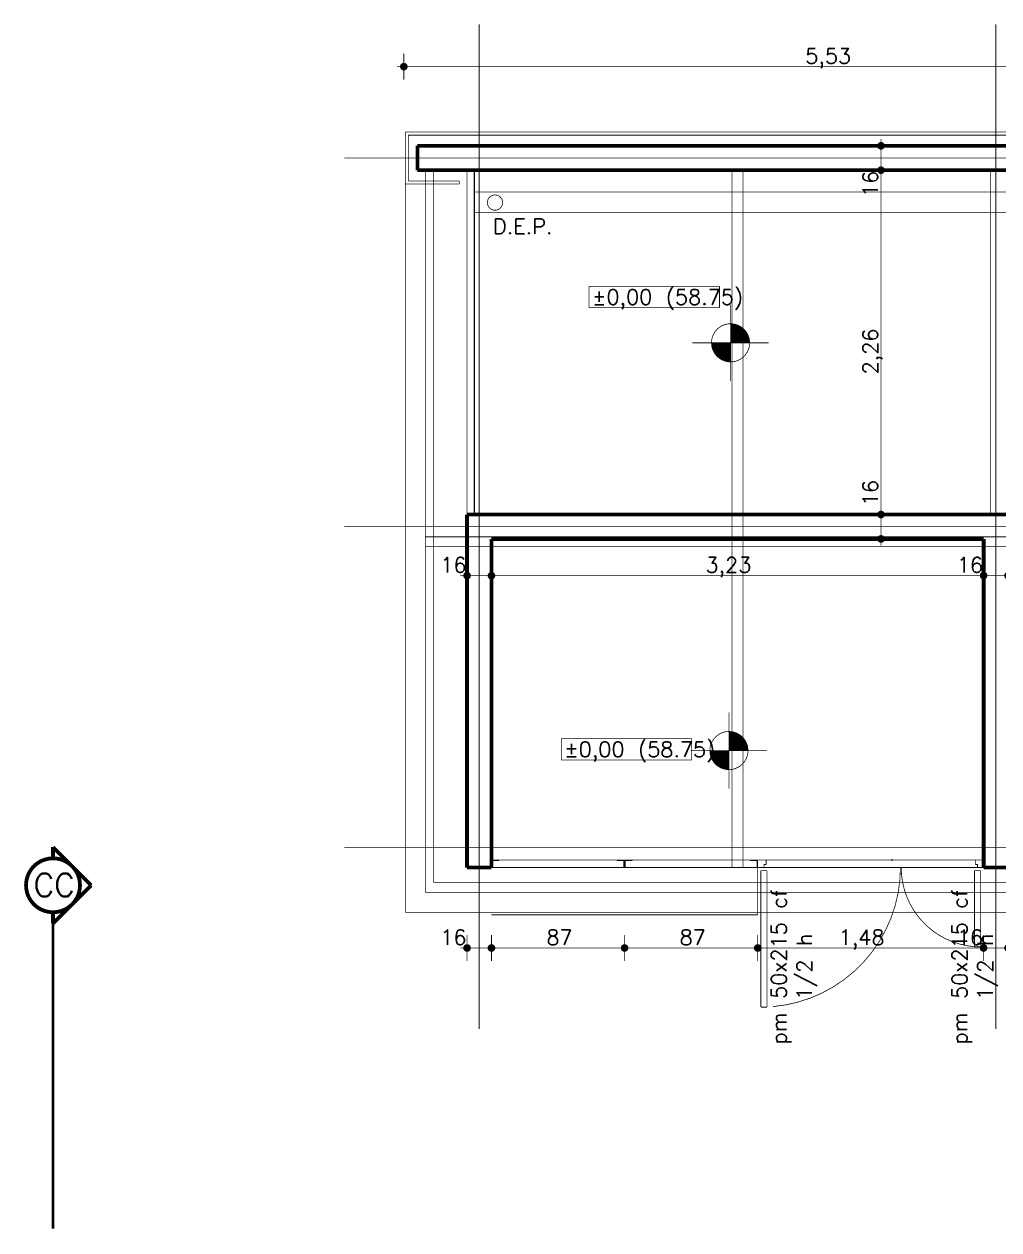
# Model space of a CAD drawing. Header units: inches. Extents: x -525059 to -412686, y 24208 to 76072.
# Drawn here: x -471686 to -465298, y 55165 to 63068 of the extents above; entities that cross this region are included whole.
import ezdxf

# ---------------------------------------------------------------- set-up
doc = ezdxf.new("R2010")
doc.units = ezdxf.units.IN
doc.header["$MEASUREMENT"] = 0
for name, pattern in [('@Dashed', [220, 120, -100]), ('Achse', [115, 0, -40, 75, 0]), ('pontille 1', [133.333333, 66.666667, -66.666667]), ('Tiretet', [546.805537, 264.583325, -105.833328, 70.555556, -105.833328]), ('Tirets', [282.222223, 141.111112, -141.111112])]:
    doc.linetypes.add(name, pattern=pattern)
for name, color, linetype in [('00  ISOFRAN', 7, 'Continuous'), ('00 AXES', 7, 'Continuous'), ('00 BA13', 7, 'Continuous'), ('00 carrelage', 7, 'Continuous'), ('00 cotations', 7, 'Continuous'), ('00 DEP', 7, 'Continuous'), ('00 symboles isolants', 7, 'Continuous'), ('00 traits de coupes', 7, 'Continuous'), ('ArchiCAD', 7, 'Continuous'), ('murs peripherique', 7, 'Continuous'), ('P_EP', 7, 'Continuous'), ('textes', 7, 'Continuous')]:
    doc.layers.add(name, color=color, linetype=linetype)
doc.layers.get('0').off()
doc.styles.get("Standard").update_dxf_attribs({"font": 'txt', "bigfont": 'BIGFONT.SHX'})
doc.dimstyles.new('Dimstyle_0', dxfattribs={"dimtxt": 100, "dimasz": 85.5, "dimexe": 0.18, "dimexo": 0, "dimgap": 0.09, "dimtad": 1, "dimtih": 1, "dimtoh": 1, "dimlfac": 0.001, "dimzin": 0, "dimdsep": 46, "dimtxsty": 'Standard', "dimblk": 'ARROWHEAD_11', "dimblk1": 'ARROWHEAD_11', "dimblk2": 'ARROWHEAD_11', "dimcen": 0.09, "dimclrd": 7, "dimclre": 7, "dimclrt": 7, "dimadec": 1, "dimazin": 0, "dimtfac": 1, "dimtdec": 4, "dimtmove": 0, "dimatfit": 3, "dimfxl": 1, "dimtolj": 1, "dimtzin": 0, "dimarcsym": 0})
doc.dimstyles.new('Dimstyle_1', dxfattribs={"dimtxt": 100, "dimasz": 85.5, "dimexe": 0.18, "dimexo": 0, "dimgap": 0.09, "dimtad": 1, "dimlfac": 0.001, "dimzin": 0, "dimdsep": 46, "dimtxsty": 'Standard', "dimblk": 'ARROWHEAD_11', "dimblk1": 'ARROWHEAD_11', "dimblk2": 'ARROWHEAD_11', "dimcen": 0.09, "dimclrd": 7, "dimclre": 7, "dimclrt": 7, "dimadec": 1, "dimazin": 0, "dimtfac": 1, "dimtdec": 4, "dimtmove": 0, "dimatfit": 3, "dimfxl": 1, "dimtolj": 1, "dimtzin": 0, "dimarcsym": 0})
doc.dimstyles.new('Dimstyle_3', dxfattribs={"dimtxt": 100, "dimasz": 85.5, "dimexe": 0.18, "dimexo": 0, "dimgap": 0.09, "dimtad": 1, "dimlfac": 0.001, "dimzin": 0, "dimdsep": 46, "dimtxsty": 'Standard', "dimblk": 'ARROWHEAD_11', "dimblk1": 'ARROWHEAD_11', "dimblk2": 'ARROWHEAD_11', "dimcen": 0.09, "dimclrd": 7, "dimclre": 7, "dimclrt": 7, "dimadec": 1, "dimazin": 0, "dimtfac": 1, "dimtdec": 4, "dimtmove": 2, "dimatfit": 3, "dimfxl": 1, "dimtolj": 1, "dimtzin": 0, "dimarcsym": 0})

# ---------------------------------------------------------------- blocks, each defined once
blk = doc.blocks.new('WALL_810', base_point=(-467800.7, 57584.6))
at = {"layer": 'murs peripherique'}
blk.add_hatch(color=7, dxfattribs=at).paths.add_polyline_path([(-467800.7, 57584.6), (-467755.7, 57584.6), (-467750.7, 57589.6), (-467800.7, 57589.6)], flags=0)
at = {"layer": 'murs peripherique', "color": 1, "linetype": 'Continuous', "const_width": 5}
for points in [[(-467750.7, 57589.6), (-467800.7, 57589.6)], [(-467800.7, 57589.6), (-467800.7, 57584.6)], [(-467800.7, 57584.6), (-467755.7, 57584.6)]]:
    blk.add_lwpolyline(points, dxfattribs=at)
blk = doc.blocks.new('WALL_812', base_point=(-468738.4, 59903.5))
at = {"layer": 'murs peripherique'}
blk.add_hatch(color=7, dxfattribs=at).paths.add_polyline_path([(-468738.4, 59903.5), (-468738.4, 59858.5), (-468733.4, 59853.5), (-468733.4, 59903.5)], flags=0)
at = {"layer": 'murs peripherique', "color": 1, "linetype": 'Continuous', "const_width": 5}
for points in [[(-468738.4, 59903.5), (-468738.4, 59858.5)], [(-468733.4, 59903.5), (-468738.4, 59903.5)], [(-468733.4, 59853.5), (-468733.4, 59903.5)]]:
    blk.add_lwpolyline(points, dxfattribs=at)
blk = doc.blocks.new('WALL_813', base_point=(-469108.3, 62190.2))
at = {"layer": 'murs peripherique', "color": 7, "linetype": 'Continuous', "const_width": 25}
for points in [[(-463738.6, 62270.2), (-469108.3, 62270.2)], [(-469108.3, 62270.2), (-469108.3, 62110.2)], [(-463738.6, 62110.2), (-463738.6, 62270.2)], [(-469108.3, 62110.2), (-463738.6, 62110.2)]]:
    blk.add_lwpolyline(points, dxfattribs=at)
blk = doc.blocks.new('WALL_815', base_point=(-463668.6, 62340.2))
at = {"layer": '00  ISOFRAN', "color": 82, "linetype": 'Continuous', "const_width": 5}
for points in [[(-463668.6, 62360.2), (-469168.3, 62360.2)], [(-469168.3, 62340.2), (-463688.6, 62340.2)]]:
    blk.add_lwpolyline(points, dxfattribs=at)
blk = doc.blocks.new('WALL_1635', base_point=(-468738.4, 62060.2))
at = {"layer": 'murs peripherique', "color": 1, "linetype": 'Continuous', "const_width": 5}
for points in [[(-468738.4, 62105.2), (-468738.4, 62060.2)], [(-468738.4, 62060.2), (-468733.4, 62060.2)], [(-468733.4, 62060.2), (-468733.4, 62110.2)]]:
    blk.add_lwpolyline(points, dxfattribs=at)
blk = doc.blocks.new('WALL_1650', base_point=(-468834.2, 62020.2))
at = {"layer": '00  ISOFRAN', "color": 82, "linetype": 'Continuous', "const_width": 5}
for points in [[(-468834.2, 62040.2), (-469168.3, 62040.2)], [(-468834.2, 62020.2), (-468834.2, 62040.2)], [(-469188.3, 62020.2), (-468834.2, 62020.2)]]:
    blk.add_lwpolyline(points, dxfattribs=at)
blk = doc.blocks.new('WALL_1651', base_point=(-469168.3, 62360.2))
at = {"layer": '00  ISOFRAN', "color": 82, "linetype": 'Continuous', "const_width": 5}
for points in [[(-469188.3, 62360.2), (-469188.3, 62020.2)], [(-469168.3, 62360.2), (-469188.3, 62360.2)], [(-469168.3, 62040.2), (-469168.3, 62340.2)]]:
    blk.add_lwpolyline(points, dxfattribs=at)
blk = doc.blocks.new('WALL_1704', base_point=(-468623.4, 57539.6))
at = {"layer": 'murs peripherique'}
blk.add_hatch(color=7, dxfattribs=at).paths.add_polyline_path([(-468618.4, 57539.6), (-468618.4, 57584.6), (-468623.4, 57589.6), (-468623.4, 57539.6)], flags=0)
at = {"layer": 'murs peripherique', "color": 1, "linetype": 'Continuous', "const_width": 5}
for points in [[(-468623.4, 57589.6), (-468623.4, 57539.6)], [(-468623.4, 57539.6), (-468618.4, 57539.6)], [(-468618.4, 57539.6), (-468618.4, 57584.6)]]:
    blk.add_lwpolyline(points, dxfattribs=at)
blk = doc.blocks.new('WALL_1706', base_point=(-468703.4, 59773.5))
at = {"layer": 'murs peripherique', "color": 7, "linetype": 'Continuous', "const_width": 25}
for points in [[(-468783.4, 59853.5), (-468783.4, 57539.6)], [(-468623.4, 57539.6), (-468623.4, 59693.5)], [(-468783.4, 57539.6), (-468623.4, 57539.6)]]:
    blk.add_lwpolyline(points, dxfattribs=at)
blk = doc.blocks.new('WALL_1707', base_point=(-468703.4, 59773.5))
at = {"layer": 'murs peripherique', "color": 7, "linetype": 'Continuous', "const_width": 25}
for points in [[(-465238.3, 59853.5), (-468783.4, 59853.5)], [(-465238.3, 59693.5), (-465238.3, 59853.5)], [(-468623.4, 59693.5), (-465398.1, 59693.5)]]:
    blk.add_lwpolyline(points, dxfattribs=at)
blk = doc.blocks.new('WALL_1708', base_point=(-465318.1, 59773.5))
at = {"layer": 'murs peripherique', "color": 7, "linetype": 'Continuous', "const_width": 25}
for points in [[(-465398.1, 59693.5), (-465398.1, 57539.6)], [(-465238.1, 57539.6), (-465238.1, 59693.5)], [(-465398.1, 57539.6), (-465238.1, 57539.6)]]:
    blk.add_lwpolyline(points, dxfattribs=at)
blk = doc.blocks.new('WALL_1709', base_point=(-466928.1, 57584.6))
at = {"layer": 'murs peripherique'}
blk.add_hatch(color=7, dxfattribs=at).paths.add_polyline_path([(-466928.1, 57584.6), (-466883.1, 57584.6), (-466878.1, 57589.6), (-466928.1, 57589.6)], flags=0)
at = {"layer": 'murs peripherique', "color": 1, "linetype": 'Continuous', "const_width": 5}
for points in [[(-466878.1, 57589.6), (-466928.1, 57589.6)], [(-466928.1, 57589.6), (-466928.1, 57584.6)], [(-466928.1, 57584.6), (-466883.1, 57584.6)]]:
    blk.add_lwpolyline(points, dxfattribs=at)
blk = doc.blocks.new('WALL_1711', base_point=(-467700.7, 57584.6))
at = {"layer": 'murs peripherique'}
blk.add_hatch(color=7, dxfattribs=at).paths.add_polyline_path([(-467700.7, 57589.6), (-467750.7, 57589.6), (-467750.7, 57584.6), (-467700.7, 57584.6)], flags=0)
at = {"layer": 'murs peripherique', "color": 1, "linetype": 'Continuous', "const_width": 5}
for points in [[(-467700.7, 57589.6), (-467750.7, 57589.6)], [(-467750.7, 57584.6), (-467700.7, 57584.6)], [(-467700.7, 57584.6), (-467700.7, 57589.6)]]:
    blk.add_lwpolyline(points, dxfattribs=at)
blk = doc.blocks.new('*D352')
at = {"layer": '00 cotations', "color": 7, "linetype": 'Continuous', "const_width": 5}
for points in [[(-466070.3, 59716), (-466070.3, 59831)], [(-466092.8, 59693.5), (-466154.7, 59693.5)], [(-466070.3, 59648.5), (-466070.3, 59671)], [(-465985.9, 59693.5), (-466047.8, 59693.5)]]:
    blk.add_lwpolyline(points, dxfattribs=at)
at = {"layer": '00 cotations', "color": 7, "linetype": 'Continuous'}
for points, const_width in [([(-466092.8, 59693.5, 1), (-466047.8, 59693.5, 1)], 5), ([(-466081.6, 59693.5, 1), (-466059.1, 59693.5, 1)], 22.5)]:
    blk.add_lwpolyline(points, format="xyb", close=True, dxfattribs=dict(at, const_width=const_width))
blk = doc.blocks.new('ARROWHEAD_11')
at = {"color": 0, "linetype": 'Continuous'}
blk.add_line((0, 0), (-1, 0), dxfattribs=at)
at = {"color": 0, "linetype": 'Continuous', "const_width": 0.25}
blk.add_lwpolyline([(-0.125, 0, 1), (0.125, 0, 1)], format="xyb", close=True, dxfattribs=at)
blk = doc.blocks.new('*D353')
at = {"layer": '00 cotations', "color": 7, "linetype": 'Continuous', "const_width": 5}
for points in [[(-466092.8, 59853.5), (-466154.7, 59853.5)], [(-465985.9, 59853.5), (-466047.8, 59853.5)]]:
    blk.add_lwpolyline(points, dxfattribs=at)
at = {"layer": '00 cotations', "color": 7, "linetype": 'Continuous'}
for points, const_width in [([(-466092.8, 59853.5, 1), (-466047.8, 59853.5, 1)], 5), ([(-466081.6, 59853.5, 1), (-466059.1, 59853.5, 1)], 22.5)]:
    blk.add_lwpolyline(points, format="xyb", close=True, dxfattribs=dict(at, const_width=const_width))
blk = doc.blocks.new('*D354')
at = {"layer": '00 cotations', "color": 7, "linetype": 'Continuous'}
for points, const_width in [([(-466092.8, 62110.2, 1), (-466047.8, 62110.2, 1)], 5), ([(-466081.6, 62110.2, 1), (-466059.1, 62110.2, 1)], 22.5)]:
    blk.add_lwpolyline(points, format="xyb", close=True, dxfattribs=dict(at, const_width=const_width))
at = {"layer": '00 cotations', "color": 7, "linetype": 'Continuous', "const_width": 5}
for points in [[(-466092.8, 62110.2), (-466154.7, 62110.2)], [(-466070.3, 59876), (-466070.3, 62087.7)]]:
    blk.add_lwpolyline(points, dxfattribs=at)
at = {"layer": '00 cotations', "color": 7, "char_height": 100, "attachment_point": 1, "rotation": 90}
for s, insert in [('\\A1;{\\Ftxt.shx|c0;16}', (-466190.3, 61935.1)), ('\\A1;{\\Ftxt.shx|c0;2,26}', (-466190.3, 60772.1)), ('\\A1;{\\Ftxt.shx|c0;16}', (-466190.3, 59908.4))]:
    blk.add_mtext(s, dxfattribs=dict(at, insert=insert))
blk = doc.blocks.new('*D355')
at = {"layer": '00 cotations', "color": 7, "linetype": 'Continuous'}
for points, const_width in [([(-466092.8, 62270.2, 1), (-466047.8, 62270.2, 1)], 5), ([(-466081.6, 62270.2, 1), (-466059.1, 62270.2, 1)], 22.5), ([(-466092.8, 62110.2, 1), (-466047.8, 62110.2, 1)], 5), ([(-466081.6, 62110.2, 1), (-466059.1, 62110.2, 1)], 22.5)]:
    blk.add_lwpolyline(points, format="xyb", close=True, dxfattribs=dict(at, const_width=const_width))
at = {"layer": '00 cotations', "color": 7, "linetype": 'Continuous', "const_width": 5}
for points in [[(-466070.3, 62292.7), (-466070.3, 62315.2)], [(-466092.8, 62270.2), (-466154.7, 62270.2)], [(-466070.3, 62132.7), (-466070.3, 62247.7)], [(-465985.9, 62270.2), (-466047.8, 62270.2)], [(-465985.9, 62110.2), (-466047.8, 62110.2)]]:
    blk.add_lwpolyline(points, dxfattribs=at)
blk = doc.blocks.new('*D358')
at = {"layer": '00 cotations', "color": 7, "linetype": 'Continuous', "const_width": 5}
for points in [[(-468783.4, 57034.8), (-468783.4, 57096.6)], [(-468623.4, 57034.8), (-468623.4, 57096.6)], [(-468828.4, 57012.3), (-468805.9, 57012.3)], [(-468783.4, 56927.9), (-468783.4, 56989.8)], [(-468760.9, 57012.3), (-468645.9, 57012.3)], [(-468623.4, 56927.9), (-468623.4, 56989.8)]]:
    blk.add_lwpolyline(points, dxfattribs=at)
at = {"layer": '00 cotations', "color": 7, "linetype": 'Continuous'}
for points, const_width in [([(-468805.9, 57012.3, 1), (-468760.9, 57012.3, 1)], 5), ([(-468794.6, 57012.3, 1), (-468772.1, 57012.3, 1)], 22.5), ([(-468645.9, 57012.3, 1), (-468600.9, 57012.3, 1)], 5), ([(-468634.6, 57012.3, 1), (-468612.1, 57012.3, 1)], 22.5)]:
    blk.add_lwpolyline(points, format="xyb", close=True, dxfattribs=dict(at, const_width=const_width))
at = {"layer": '00 cotations', "color": 7, "insert": (-468958.4, 57132.3), "char_height": 100, "attachment_point": 1}
blk.add_mtext('\\A1;{\\Ftxt.shx|c0;16}', dxfattribs=at)
blk = doc.blocks.new('*D359')
at = {"layer": '00 cotations', "color": 7, "linetype": 'Continuous', "const_width": 5}
for points in [[(-468623.4, 57034.8), (-468623.4, 57096.6)], [(-467750.7, 57034.8), (-467750.7, 57096.6)], [(-468623.4, 56927.9), (-468623.4, 56989.8)], [(-468600.9, 57012.3), (-467773.2, 57012.3)], [(-467750.7, 56927.9), (-467750.7, 56989.8)]]:
    blk.add_lwpolyline(points, dxfattribs=at)
at = {"layer": '00 cotations', "color": 7, "linetype": 'Continuous'}
for points, const_width in [([(-468645.9, 57012.3, 1), (-468600.9, 57012.3, 1)], 5), ([(-468634.6, 57012.3, 1), (-468612.1, 57012.3, 1)], 22.5), ([(-467773.2, 57012.3, 1), (-467728.2, 57012.3, 1)], 5), ([(-467762, 57012.3, 1), (-467739.5, 57012.3, 1)], 22.5)]:
    blk.add_lwpolyline(points, format="xyb", close=True, dxfattribs=dict(at, const_width=const_width))
at = {"layer": '00 cotations', "color": 7, "insert": (-468263.3, 57132.3), "char_height": 100, "attachment_point": 1}
blk.add_mtext('\\A1;{\\Ftxt.shx|c0;87}', dxfattribs=at)
blk = doc.blocks.new('*D360')
at = {"layer": '00 cotations', "color": 7, "linetype": 'Continuous', "const_width": 5}
for points in [[(-467750.7, 57034.8), (-467750.7, 57096.6)], [(-466878.1, 57034.8), (-466878.1, 57096.6)], [(-467750.7, 56927.9), (-467750.7, 56989.8)], [(-467728.2, 57012.3), (-466900.6, 57012.3)], [(-466878.1, 56927.9), (-466878.1, 56989.8)]]:
    blk.add_lwpolyline(points, dxfattribs=at)
at = {"layer": '00 cotations', "color": 7, "linetype": 'Continuous'}
for points, const_width in [([(-467773.2, 57012.3, 1), (-467728.2, 57012.3, 1)], 5), ([(-467762, 57012.3, 1), (-467739.5, 57012.3, 1)], 22.5), ([(-466900.6, 57012.3, 1), (-466855.6, 57012.3, 1)], 5), ([(-466889.3, 57012.3, 1), (-466866.8, 57012.3, 1)], 22.5)]:
    blk.add_lwpolyline(points, format="xyb", close=True, dxfattribs=dict(at, const_width=const_width))
at = {"layer": '00 cotations', "color": 7, "insert": (-467390.7, 57132.3), "char_height": 100, "attachment_point": 1}
blk.add_mtext('\\A1;{\\Ftxt.shx|c0;87}', dxfattribs=at)
blk = doc.blocks.new('*D361')
at = {"layer": '00 cotations', "color": 7, "linetype": 'Continuous', "const_width": 5}
for points in [[(-466878.1, 57034.8), (-466878.1, 57096.6)], [(-466878.1, 56927.9), (-466878.1, 56989.8)]]:
    blk.add_lwpolyline(points, dxfattribs=at)
at = {"layer": '00 cotations', "color": 7, "linetype": 'Continuous'}
for points, const_width in [([(-466900.6, 57012.3, 1), (-466855.6, 57012.3, 1)], 5), ([(-466889.3, 57012.3, 1), (-466866.8, 57012.3, 1)], 22.5)]:
    blk.add_lwpolyline(points, format="xyb", close=True, dxfattribs=dict(at, const_width=const_width))
blk = doc.blocks.new('*D362')
at = {"layer": '00 cotations', "color": 7, "linetype": 'Continuous', "const_width": 5}
for points in [[(-466878.1, 57034.8), (-466878.1, 57096.6)], [(-466878.1, 56927.9), (-466878.1, 56989.8)]]:
    blk.add_lwpolyline(points, dxfattribs=at)
at = {"layer": '00 cotations', "color": 7, "linetype": 'Continuous'}
for points, const_width in [([(-466900.6, 57012.3, 1), (-466855.6, 57012.3, 1)], 5), ([(-466889.3, 57012.3, 1), (-466866.8, 57012.3, 1)], 22.5)]:
    blk.add_lwpolyline(points, format="xyb", close=True, dxfattribs=dict(at, const_width=const_width))
blk = doc.blocks.new('*D363')
at = {"layer": '00 cotations', "color": 7, "linetype": 'Continuous', "const_width": 5}
for points in [[(-466878.1, 57034.8), (-466878.1, 57096.6)], [(-465398.1, 57034.8), (-465398.1, 57096.6)], [(-466878.1, 56927.9), (-466878.1, 56989.8)], [(-466855.6, 57012.3), (-465420.6, 57012.3)], [(-465398.1, 56927.9), (-465398.1, 56989.8)]]:
    blk.add_lwpolyline(points, dxfattribs=at)
at = {"layer": '00 cotations', "color": 7, "linetype": 'Continuous'}
for points, const_width in [([(-466900.6, 57012.3, 1), (-466855.6, 57012.3, 1)], 5), ([(-466889.3, 57012.3, 1), (-466866.8, 57012.3, 1)], 22.5), ([(-465420.6, 57012.3, 1), (-465375.6, 57012.3, 1)], 5), ([(-465409.3, 57012.3, 1), (-465386.8, 57012.3, 1)], 22.5)]:
    blk.add_lwpolyline(points, format="xyb", close=True, dxfattribs=dict(at, const_width=const_width))
at = {"layer": '00 cotations', "color": 7, "char_height": 100, "attachment_point": 1}
for s, insert in [('\\A1;{\\Ftxt.shx|c0;1,48}', (-466347.8, 57132.3)), ('\\A1;{\\Ftxt.shx|c0;16}', (-465573.1, 57132.3))]:
    blk.add_mtext(s, dxfattribs=dict(at, insert=insert))
blk = doc.blocks.new('*D364')
at = {"layer": '00 cotations', "color": 7, "linetype": 'Continuous', "const_width": 5}
for points in [[(-465398.1, 57034.8), (-465398.1, 57096.6)], [(-465238.1, 57034.8), (-465238.1, 57096.6)], [(-465398.1, 56927.9), (-465398.1, 56989.8)], [(-465375.6, 57012.3), (-465260.6, 57012.3)], [(-465238.1, 56927.9), (-465238.1, 56989.8)], [(-465215.6, 57012.3), (-465193.1, 57012.3)]]:
    blk.add_lwpolyline(points, dxfattribs=at)
at = {"layer": '00 cotations', "color": 7, "linetype": 'Continuous'}
for points, const_width in [([(-465420.6, 57012.3, 1), (-465375.6, 57012.3, 1)], 5), ([(-465409.3, 57012.3, 1), (-465386.8, 57012.3, 1)], 22.5), ([(-465260.6, 57012.3, 1), (-465215.6, 57012.3, 1)], 5), ([(-465249.3, 57012.3, 1), (-465226.8, 57012.3, 1)], 22.5)]:
    blk.add_lwpolyline(points, format="xyb", close=True, dxfattribs=dict(at, const_width=const_width))
blk = doc.blocks.new('*D365')
at = {"layer": '00 cotations', "color": 7, "linetype": 'Continuous', "const_width": 5}
for points in [[(-468783.4, 59475.4), (-468783.4, 59537.3)], [(-468623.4, 59475.4), (-468623.4, 59537.3)], [(-468828.4, 59452.9), (-468805.9, 59452.9)], [(-468783.4, 59368.5), (-468783.4, 59430.4)], [(-468760.9, 59452.9), (-468645.9, 59452.9)], [(-468623.4, 59368.5), (-468623.4, 59430.4)]]:
    blk.add_lwpolyline(points, dxfattribs=at)
at = {"layer": '00 cotations', "color": 7, "linetype": 'Continuous'}
for points, const_width in [([(-468805.9, 59452.9, 1), (-468760.9, 59452.9, 1)], 5), ([(-468794.6, 59452.9, 1), (-468772.1, 59452.9, 1)], 22.5), ([(-468645.9, 59452.9, 1), (-468600.9, 59452.9, 1)], 5), ([(-468634.6, 59452.9, 1), (-468612.1, 59452.9, 1)], 22.5)]:
    blk.add_lwpolyline(points, format="xyb", close=True, dxfattribs=dict(at, const_width=const_width))
at = {"layer": '00 cotations', "color": 7, "insert": (-468958.4, 59572.9), "char_height": 100, "attachment_point": 1}
blk.add_mtext('\\A1;{\\Ftxt.shx|c0;16}', dxfattribs=at)
blk = doc.blocks.new('*D366')
at = {"layer": '00 cotations', "color": 7, "linetype": 'Continuous', "const_width": 5}
for points in [[(-468623.4, 59475.4), (-468623.4, 59537.3)], [(-465398.1, 59475.4), (-465398.1, 59537.3)], [(-468623.4, 59368.5), (-468623.4, 59430.4)], [(-468600.9, 59452.9), (-465420.6, 59452.9)], [(-465398.1, 59368.5), (-465398.1, 59430.4)]]:
    blk.add_lwpolyline(points, dxfattribs=at)
at = {"layer": '00 cotations', "color": 7, "linetype": 'Continuous'}
for points, const_width in [([(-468645.9, 59452.9, 1), (-468600.9, 59452.9, 1)], 5), ([(-468634.6, 59452.9, 1), (-468612.1, 59452.9, 1)], 22.5), ([(-465420.6, 59452.9, 1), (-465375.6, 59452.9, 1)], 5), ([(-465409.3, 59452.9, 1), (-465386.8, 59452.9, 1)], 22.5)]:
    blk.add_lwpolyline(points, format="xyb", close=True, dxfattribs=dict(at, const_width=const_width))
at = {"layer": '00 cotations', "color": 7, "char_height": 100, "attachment_point": 1}
for s, insert in [('\\A1;{\\Ftxt.shx|c0;3,23}', (-467220.5, 59572.9)), ('\\A1;{\\Ftxt.shx|c0;16}', (-465573.1, 59572.9))]:
    blk.add_mtext(s, dxfattribs=dict(at, insert=insert))
blk = doc.blocks.new('*D367')
at = {"layer": '00 cotations', "color": 7, "linetype": 'Continuous', "const_width": 5}
for points in [[(-465398.1, 59475.4), (-465398.1, 59537.3)], [(-465238.3, 59475.4), (-465238.3, 59537.3)], [(-465398.1, 59368.5), (-465398.1, 59430.4)], [(-465375.6, 59452.9), (-465260.8, 59452.9)], [(-465238.3, 59368.5), (-465238.3, 59430.4)], [(-465215.8, 59452.9), (-465193.3, 59452.9)]]:
    blk.add_lwpolyline(points, dxfattribs=at)
at = {"layer": '00 cotations', "color": 7, "linetype": 'Continuous'}
for points, const_width in [([(-465420.6, 59452.9, 1), (-465375.6, 59452.9, 1)], 5), ([(-465409.3, 59452.9, 1), (-465386.8, 59452.9, 1)], 22.5), ([(-465260.8, 59452.9, 1), (-465215.8, 59452.9, 1)], 5), ([(-465249.5, 59452.9, 1), (-465227, 59452.9, 1)], 22.5)]:
    blk.add_lwpolyline(points, format="xyb", close=True, dxfattribs=dict(at, const_width=const_width))
blk = doc.blocks.new('*D412')
at = {"layer": '00 cotations', "color": 7, "linetype": 'Continuous', "const_width": 5}
for points in [[(-469197.6, 62811.6), (-469197.6, 62873.5)], [(-463668.6, 62811.6), (-463668.6, 62873.5)], [(-469242.6, 62789.1), (-469220.1, 62789.1)], [(-469197.6, 62704.7), (-469197.6, 62766.6)], [(-469175.1, 62789.1), (-463691.1, 62789.1)], [(-463668.6, 62704.7), (-463668.6, 62766.6)]]:
    blk.add_lwpolyline(points, dxfattribs=at)
at = {"layer": '00 cotations', "color": 7, "linetype": 'Continuous'}
for points, const_width in [([(-469220.1, 62789.1, 1), (-469175.1, 62789.1, 1)], 5), ([(-469208.9, 62789.1, 1), (-469186.4, 62789.1, 1)], 22.5), ([(-463691.1, 62789.1, 1), (-463646.1, 62789.1, 1)], 5), ([(-463679.8, 62789.1, 1), (-463657.3, 62789.1, 1)], 22.5)]:
    blk.add_lwpolyline(points, format="xyb", close=True, dxfattribs=dict(at, const_width=const_width))
at = {"layer": '00 cotations', "color": 7, "insert": (-466566.5, 62909.1), "char_height": 100, "attachment_point": 1}
blk.add_mtext('\\A1;{\\Ftxt.shx|c0;5,53}', dxfattribs=at)
blk = doc.blocks.new('LEVDIM_117', base_point=(-467067.2, 58306.3))
at = {"layer": '00 cotations', "color": 7, "linetype": 'Continuous', "const_width": 5}
for points in [[(-467067.2, 58056.3), (-467067.2, 58556.3)], [(-468165.9, 58384.3), (-468165.9, 58244.3)], [(-467311, 58384.3), (-468165.9, 58384.3)], [(-467311, 58244.3), (-467311, 58384.3)], [(-467317.2, 58306.3), (-466817.2, 58306.3)], [(-468165.9, 58244.3), (-467311, 58244.3)]]:
    blk.add_lwpolyline(points, dxfattribs=at)
blk.add_lwpolyline([(-467192.2, 58306.3, 1), (-466942.2, 58306.3, 1)], format="xyb", close=True, dxfattribs=at)
at = {"layer": '00 cotations', "color": 7, "linetype": 'Continuous', "const_width": 125}
for points in [[(-467004.7, 58306.3, 0.414214), (-467067.2, 58368.8)], [(-467129.7, 58306.3, 0.414214), (-467067.2, 58243.8)]]:
    blk.add_lwpolyline(points, format="xyb", dxfattribs=at)
at = {"layer": '00 cotations', "color": 7, "insert": (-468145.9, 58364.3), "char_height": 100, "attachment_point": 1}
blk.add_mtext('\\A1;{\\Ftxt.shx|c0;±0,00 (58.75)}', dxfattribs=at)
blk = doc.blocks.new('LEVDIM_141', base_point=(-467056.4, 60978.9))
at = {"layer": '00 cotations', "color": 7, "linetype": 'Continuous', "const_width": 5}
for points in [[(-467983.9, 61348.9), (-467983.9, 61208.9)], [(-467129.1, 61348.9), (-467983.9, 61348.9)], [(-467129.1, 61208.9), (-467129.1, 61348.9)], [(-467983.9, 61208.9), (-467129.1, 61208.9)], [(-467056.4, 60728.9), (-467056.4, 61228.9)], [(-467306.4, 60978.9), (-466806.4, 60978.9)]]:
    blk.add_lwpolyline(points, dxfattribs=at)
blk.add_lwpolyline([(-467181.4, 60978.9, 1), (-466931.4, 60978.9, 1)], format="xyb", close=True, dxfattribs=at)
at = {"layer": '00 cotations', "color": 7, "linetype": 'Continuous', "const_width": 125}
for points in [[(-466993.9, 60978.9, 0.414214), (-467056.4, 61041.4)], [(-467118.9, 60978.9, 0.414214), (-467056.4, 60916.4)]]:
    blk.add_lwpolyline(points, format="xyb", dxfattribs=at)
at = {"layer": '00 cotations', "color": 7, "insert": (-467963.9, 61328.9), "char_height": 100, "attachment_point": 1}
blk.add_mtext('\\A1;{\\Ftxt.shx|c0;±0,00 (58.75)}', dxfattribs=at)
blk = doc.blocks.new('CUTPLANE_6', base_point=(-471496.8, 57173.3))
at = {"layer": '00 traits de coupes', "color": 7, "linetype": 'Continuous', "const_width": 25}
for points in [[(-471246.8, 57423.3), (-471496.8, 57673.3)], [(-471496.8, 57673.3), (-471496.8, 57600.1)], [(-471496.8, 57173.3), (-471246.8, 57423.3)], [(-471496.8, 57246.6), (-471496.8, 57173.3)]]:
    blk.add_lwpolyline(points, dxfattribs=at)
blk.add_lwpolyline([(-471673.5, 57423.3, 1), (-471320, 57423.3, 1)], format="xyb", close=True, dxfattribs=at)
at = {"layer": '00 traits de coupes', "color": 171, "linetype": 'Tiretet', "const_width": 17.5}
blk.add_lwpolyline([(-471496.8, 57173.3), (-471496.8, 55173.3)], dxfattribs=at)
at = {"layer": 'ArchiCAD', "color": 7, "insert": (-471623.5, 57350.2), "char_height": 150, "attachment_point": 7}
blk.add_mtext('\\A1;{\\Ftxt.shx|c0;CC}', dxfattribs=at)
blk = doc.blocks.new('WALL_811', base_point=(-468783.4, 59853.5))
at = {"layer": 'murs peripherique'}
blk.add_hatch(color=7, dxfattribs=at).paths.add_polyline_path([(-468783.4, 59853.5), (-468733.4, 59853.5), (-468738.4, 59858.5), (-468783.4, 59858.5)], flags=0)
at = {"layer": 'murs peripherique', "color": 1, "linetype": 'Continuous', "const_width": 5}
for points in [[(-468738.4, 59858.5), (-468783.4, 59858.5)], [(-468783.4, 59858.5), (-468783.4, 59853.5)], [(-468783.4, 59853.5), (-468733.4, 59853.5)]]:
    blk.add_lwpolyline(points, dxfattribs=at)
blk = doc.blocks.new('WALL_814', base_point=(-467750.7, 57539.6))
at = {"layer": 'murs peripherique'}
blk.add_hatch(color=7, dxfattribs=at).paths.add_polyline_path([(-467750.7, 57539.6), (-467750.7, 57589.6), (-467755.7, 57584.6), (-467755.7, 57539.6)], flags=0)
at = {"layer": 'murs peripherique', "color": 1, "linetype": 'Continuous', "const_width": 5}
for points in [[(-467755.7, 57584.6), (-467755.7, 57539.6)], [(-467755.7, 57539.6), (-467750.7, 57539.6)], [(-467750.7, 57539.6), (-467750.7, 57584.6)]]:
    blk.add_lwpolyline(points, dxfattribs=at)
blk = doc.blocks.new('WALL_1636', base_point=(-468783.4, 62110.2))
at = {"layer": 'murs peripherique', "color": 1, "linetype": 'Continuous', "const_width": 5}
for points in [[(-468733.4, 62110.2), (-468783.4, 62110.2)], [(-468783.4, 62110.2), (-468783.4, 62105.2)], [(-468783.4, 62105.2), (-468738.4, 62105.2)]]:
    blk.add_lwpolyline(points, dxfattribs=at)
blk = doc.blocks.new('WALL_1705', base_point=(-468573.4, 57584.6))
at = {"layer": 'murs peripherique'}
blk.add_hatch(color=7, dxfattribs=at).paths.add_polyline_path([(-468573.4, 57589.6), (-468623.4, 57589.6), (-468618.4, 57584.6), (-468573.4, 57584.6)], flags=0)
at = {"layer": 'murs peripherique', "color": 1, "linetype": 'Continuous', "const_width": 5}
for points in [[(-468573.4, 57589.6), (-468623.4, 57589.6)], [(-468618.4, 57584.6), (-468573.4, 57584.6)], [(-468573.4, 57584.6), (-468573.4, 57589.6)]]:
    blk.add_lwpolyline(points, dxfattribs=at)
blk = doc.blocks.new('WALL_1710', base_point=(-466878.1, 57539.6))
at = {"layer": 'murs peripherique'}
blk.add_hatch(color=7, dxfattribs=at).paths.add_polyline_path([(-466878.1, 57539.6), (-466878.1, 57589.6), (-466883.1, 57584.6), (-466883.1, 57539.6)], flags=0)
at = {"layer": 'murs peripherique', "color": 1, "linetype": 'Continuous', "const_width": 5}
for points in [[(-466883.1, 57584.6), (-466883.1, 57539.6)], [(-466883.1, 57539.6), (-466878.1, 57539.6)], [(-466878.1, 57539.6), (-466878.1, 57589.6)]]:
    blk.add_lwpolyline(points, dxfattribs=at)
blk = doc.blocks.new('WALL_1712', base_point=(-467750.7, 57539.6))
at = {"layer": 'murs peripherique'}
blk.add_hatch(color=7, dxfattribs=at).paths.add_polyline_path([(-467745.7, 57539.6), (-467745.7, 57584.6), (-467750.7, 57584.6), (-467750.7, 57539.6)], flags=0)
at = {"layer": 'murs peripherique', "color": 1, "linetype": 'Continuous', "const_width": 5}
for points in [[(-467750.7, 57584.6), (-467750.7, 57539.6)], [(-467750.7, 57539.6), (-467745.7, 57539.6)], [(-467745.7, 57539.6), (-467745.7, 57584.6)]]:
    blk.add_lwpolyline(points, dxfattribs=at)

msp = doc.modelspace()

# ---------------------------------------------------------------- linework, layer by layer
at = {"layer": '00  ISOFRAN', "color": 1, "linetype": 'Achse', "const_width": 5}
for points in [[(-468738.365, 59853.466), (-468738.365, 62105.154)], [(-465238.268, 61967.321), (-468733.365, 61967.321)], [(-468733.365, 61833.731), (-465238.268, 61833.731)]]:
    msp.add_lwpolyline(points, dxfattribs=at)
at = {"layer": '00 AXES', "color": 1, "linetype": 'Tiretet', "const_width": 5}
for points in [[(-468703.91, 56481.548), (-468703.91, 63065.385)], [(-465318.075, 56481.548), (-465318.075, 63065.385)], [(-469586.618, 62190.154), (-463002.782, 62190.154)], [(-469586.618, 59773.466), (-463002.782, 59773.466)], [(-469586.618, 57672.073), (-463002.782, 57672.073)]]:
    msp.add_lwpolyline(points, dxfattribs=at)
at = {"layer": '00 BA13', "color": 1}
msp.add_point((-465999.143, 57589.573), dxfattribs=at)
at = {"layer": '00 carrelage', "color": 7, "linetype": '@Dashed', "const_width": 0.25}
for points in [[(-468548.15, 58830.331), (-467748.15, 58830.331), (-467748.15, 59630.331), (-468548.15, 59630.331)], [(-467697.777, 58830.331), (-466897.777, 58830.331), (-466897.777, 59630.331), (-467697.777, 59630.331)], [(-466847.404, 58830.331), (-466047.404, 58830.331), (-466047.404, 59630.331), (-466847.404, 59630.331)]]:
    msp.add_lwpolyline(points, close=True, dxfattribs=at)
at = {"layer": '00 DEP', "color": 7, "linetype": 'Continuous', "const_width": 5}
msp.add_lwpolyline([(-468650.142, 61898.053, 1), (-468550.142, 61898.053, 1)], format="xyb", close=True, dxfattribs=at)
at = {"layer": '00 symboles isolants', "color": 7, "linetype": 'Tirets', "const_width": 5}
for points in [[(-469188.267, 62020.154), (-469188.267, 57246.778)], [(-469188.267, 57246.778), (-463788.256, 57246.778)]]:
    msp.add_lwpolyline(points, dxfattribs=at)
at = {"layer": 'murs peripherique', "color": 1, "linetype": 'pontille 1', "const_width": 5}
for points in [[(-469057.484, 62110.154), (-469057.484, 57376.778)], [(-469002.466, 62110.712), (-469002.466, 57440.778)], [(-467046.402, 62110.154), (-467046.402, 57539.573)], [(-466974.402, 62110.154), (-466974.402, 57539.573)], [(-469057.484, 59707.466), (-463852.256, 59707.466)], [(-469057.484, 59643.466), (-463852.256, 59643.466)], [(-469057.484, 57376.778), (-463788.256, 57376.778)], [(-469002.466, 57440.778), (-463852.256, 57440.778)]]:
    msp.add_lwpolyline(points, dxfattribs=at)
at = {"layer": 'murs peripherique', "color": 1, "linetype": 'Continuous', "const_width": 5}
for points in [[(-468784.195, 62110.154), (-468834.195, 62110.154)], [(-468783.365, 62110.154), (-468783.365, 59773.466)], [(-468733.365, 59853.466), (-468733.365, 62110.154)], [(-465353.438, 62110.154), (-465353.438, 59853.466)], [(-465397.438, 57589.573), (-468623.365, 57589.573)], [(-468623.365, 57539.573), (-465398.075, 57539.573)], [(-466823.075, 57589.573), (-466878.075, 57589.573)], [(-466878.075, 57589.573), (-466878.075, 57579.573)], [(-466878.075, 57589.573), (-466878.075, 57539.573)], [(-466878.075, 57589.573), (-466878.075, 57229.88)], [(-466878.075, 57549.573), (-466878.075, 57539.573)], [(-466878.075, 57539.573), (-466838.075, 57539.573)], [(-466838.075, 57539.573), (-466838.075, 57559.573)], [(-466838.075, 57559.573), (-466823.075, 57559.573)], [(-466823.075, 57559.573), (-466823.075, 57589.573)], [(-465398.075, 57589.573), (-465453.075, 57589.573)], [(-465453.075, 57589.573), (-465453.075, 57559.573)], [(-465453.075, 57559.573), (-465438.075, 57559.573)], [(-465438.075, 57559.573), (-465438.075, 57539.573)], [(-465438.075, 57539.573), (-465398.075, 57539.573)], [(-465398.075, 57539.573), (-465398.075, 57589.573)], [(-466818.075, 57519.573), (-466858.075, 57519.573)], [(-466858.075, 57519.573), (-466858.075, 56624.573)], [(-466818.075, 56624.573), (-466818.075, 57519.573)], [(-465458.075, 57019.573), (-465458.075, 57519.573)], [(-465458.075, 57519.573), (-465418.075, 57519.573)], [(-465418.075, 57519.573), (-465418.075, 57019.573)], [(-466878.075, 57229.88), (-468623.365, 57229.88)], [(-465418.075, 57019.573), (-465458.075, 57019.573)], [(-466858.075, 56624.573), (-466818.075, 56624.573)]]:
    msp.add_lwpolyline(points, dxfattribs=at)
for points in [[(-466778.327, 56628.055, 0.38887873), (-465943.075, 57539.573)], [(-465938.075, 57539.573, 0.38887873), (-465463.396, 57021.552)]]:
    msp.add_lwpolyline(points, format="xyb", dxfattribs=at)

# ---------------------------------------------------------------- block references
at = {"layer": '00  ISOFRAN', "color": 82}
for name, p in [('WALL_1651', (-469168.267, 62360.154)), ('WALL_815', (-463668.562, 62340.154)), ('WALL_1650', (-468834.195, 62020.154))]:
    msp.add_blockref(name, p, dxfattribs=at)
at = {"layer": '00 cotations', "color": 7}
for name, p in [('LEVDIM_141', (-467056.384, 60978.885)), ('LEVDIM_117', (-467067.175, 58306.292))]:
    msp.add_blockref(name, p, dxfattribs=at)
at = {"layer": '00 traits de coupes', "color": 171}
msp.add_blockref('CUTPLANE_6', (-471496.765, 57173.347), dxfattribs=at)
at = {"layer": 'murs peripherique', "color": 7}
for name, p in [('WALL_813', (-469108.267, 62190.154)), ('WALL_1706', (-468703.365, 59773.466)), ('WALL_1707', (-468703.365, 59773.466)), ('WALL_1708', (-465318.075, 59773.466))]:
    msp.add_blockref(name, p, dxfattribs=at)
at = {"layer": 'murs peripherique', "color": 1}
for name, p in [('WALL_1636', (-468783.365, 62110.154)), ('WALL_1635', (-468738.365, 62060.154)), ('WALL_811', (-468783.365, 59853.466)), ('WALL_812', (-468738.365, 59903.466)), ('WALL_1704', (-468623.365, 57539.573)), ('WALL_1705', (-468573.365, 57584.573)), ('WALL_810', (-467800.72, 57584.573)), ('WALL_814', (-467750.72, 57539.573)), ('WALL_1711', (-467700.72, 57584.573)), ('WALL_1712', (-467750.72, 57539.573)), ('WALL_1709', (-466928.075, 57584.573)), ('WALL_1710', (-466878.075, 57539.573))]:
    msp.add_blockref(name, p, dxfattribs=at)

# ---------------------------------------------------------------- texts
at = {"layer": 'P_EP', "color": 7, "insert": (-468418.277, 61792.296), "char_height": 99.99993, "width": 379.8137, "attachment_point": 2}
msp.add_mtext('\\A1;{\\Ftxt.shx|c0;\\C7;D.E.P.}', dxfattribs=at)
at = {"layer": 'textes', "color": 7, "char_height": 99.99998, "width": 1261.32686, "attachment_point": 2, "rotation": 90}
for insert in [(-466789.569, 56888.797), (-465605.4, 56888.797)]:
    msp.add_mtext('\\A1;{\\Ftxt.shx|c0;\\C7;pm 50x215 cf 1/2 h}', dxfattribs=dict(at, insert=insert))

# ---------------------------------------------------------------- dimensions: what is measured, and where the dimension line sits
at = {"layer": '00 cotations', "color": 7, "linetype": 'Continuous'}
for base, p1, p2, picture, middle in [((-463668.562, 62789.111), (-469197.607, 62364.37), (-463668.562, 62340.154), '*D412', (-466433.085, 62859.111)), ((-468623.365, 59452.891), (-468783.365, 59853.466), (-468623.365, 59693.466), '*D365', (-468824.95, 59522.891)), ((-468623.365, 59452.891), (-468623.365, 59693.466), (-465398.075, 59693.466), '*D366', (-467086.993, 59522.891)), ((-468623.365, 59452.891), (-465398.075, 59693.466), (-465238.268, 59693.466), '*D367', (-465439.66, 59522.891)), ((-468623.365, 57012.252), (-468783.365, 57539.573), (-468623.365, 57539.573), '*D358', (-468824.95, 57082.252)), ((-468623.365, 57012.252), (-468623.365, 57539.573), (-467750.72, 57539.573), '*D359', (-468129.855, 57082.252)), ((-468623.365, 57012.252), (-467750.72, 57539.573), (-466878.075, 57539.573), '*D360', (-467257.21, 57082.252)), ((-468623.365453325, 57012.251679466), (-466878.074624291, 57539.572995623), (-466878.074624291, 57539.572995623), '*D361', (-466900.574609547, 57082.251679764)), ((-468623.365453325, 57012.251679466), (-466878.074624291, 57539.572995623), (-466878.074624291, 57539.572995623), '*D362', (-466855.574609547, 57082.251679764)), ((-468623.365, 57012.252), (-466878.075, 57539.573), (-465398.075, 57539.573), '*D363', (-466214.347, 57082.252)), ((-468623.365, 57012.252), (-465398.075, 57539.573), (-465238.075, 57539.573), '*D364', (-465439.66, 57082.252))]:
    dim = msp.add_linear_dim(base=base, p1=p1, p2=p2, dimstyle='Dimstyle_0', dxfattribs=at)
    dim.commit()
    dim.dimension.update_dxf_attribs({"geometry": picture, "text_midpoint": middle})
for base, p1, p2, dimstyle, picture, middle in [((-466070.304, 59853.466), (-466070.304, 62110.154), (-469108.267, 62270.154), 'Dimstyle_1', '*D355', (-466140.304, 62068.569)), ((-466070.304, 59853.466), (-465238.268, 59853.466), (-466070.304, 62110.154), 'Dimstyle_1', '*D354', (-466140.304, 60905.538)), ((-466070.304, 59853.466), (-465238.268, 59693.466), (-468783.365, 59853.466), 'Dimstyle_3', '*D352', (-466140.304, 60041.822)), ((-466070.303898997, 59853.466299933), (-468783.365453325, 59853.466299933), (-465238.267545845, 59853.466299933), 'Dimstyle_1', '*D353', (-466140.303899295, 59875.966314677))]:
    dim = msp.add_linear_dim(base=base, p1=p1, p2=p2, angle=90, dimstyle=dimstyle, dxfattribs=at)
    dim.commit()
    dim.dimension.update_dxf_attribs({"geometry": picture, "text_midpoint": middle})

doc.saveas('drawing.dxf')
